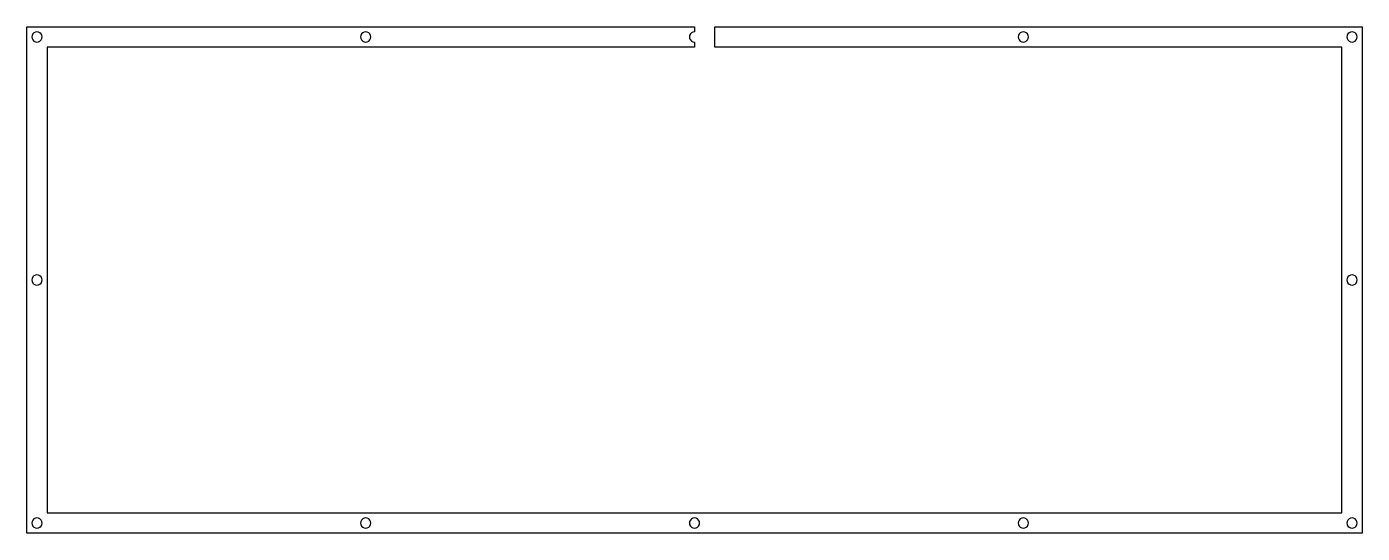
# Model space of a CAD drawing. Extents: x 0 to 392, y 0 to 149.
import ezdxf

# ---------------------------------------------------------------- set-up
doc = ezdxf.new("R2010")
doc.units = 0
doc.layers.get('0').update_dxf_attribs({"linetype": 'CONTINUOUS'})

msp = doc.modelspace()

# ---------------------------------------------------------------- linework, layer by layer
at = {"color": 0}
for p, q in [((0.09508, 0.19017), (0.09508, 148.777)), ((0.09508, 148.777), (195.832, 148.777)), ((195.832, 148.777), (195.832, 147.278)), ((201.832, 142.777), (201.832, 148.777)), ((201.832, 148.777), (391.569, 148.777)), ((391.569, 148.777), (391.569, 0.19017)), ((1.66743, 146.242), (1.59301, 145.777)), ((1.59301, 145.777), (1.66743, 145.314)), ((1.88102, 146.659), (1.66743, 146.242)), ((1.66743, 145.314), (1.88102, 144.896)), ((2.21313, 146.991), (1.88102, 146.659)), ((1.88102, 144.896), (2.21313, 144.564)), ((2.63067, 147.205), (2.21313, 146.991)), ((3.09507, 147.278), (2.63067, 147.205)), ((3.55808, 147.205), (3.09507, 147.278)), ((3.97563, 146.991), (3.55808, 147.205)), ((4.30773, 146.659), (3.97563, 146.991)), ((3.97563, 144.564), (4.30773, 144.896)), ((4.51997, 146.242), (4.30773, 146.659)), ((4.30773, 144.896), (4.51997, 145.314)), ((4.59437, 145.777), (4.51997, 146.242)), ((4.51997, 145.314), (4.59437, 145.777)), ((98.0362, 146.242), (97.9632, 145.777)), ((97.9632, 145.777), (98.0362, 145.314)), ((98.25, 146.659), (98.0362, 146.242)), ((98.0362, 145.314), (98.25, 144.896)), ((98.582, 146.991), (98.25, 146.659)), ((98.25, 144.896), (98.582, 144.564)), ((98.9997, 147.205), (98.582, 146.991)), ((99.4639, 147.278), (98.9997, 147.205)), ((99.9271, 147.205), (99.4639, 147.278)), ((100.344, 146.991), (99.9271, 147.205)), ((100.677, 146.659), (100.344, 146.991)), ((100.344, 144.564), (100.677, 144.896)), ((100.889, 146.242), (100.677, 146.659)), ((100.677, 144.896), (100.889, 145.314)), ((100.963, 145.777), (100.889, 146.242)), ((100.889, 145.314), (100.963, 145.777)), ((194.405, 146.242), (194.332, 145.777)), ((194.332, 145.777), (194.405, 145.314)), ((194.619, 146.659), (194.405, 146.242)), ((194.405, 145.314), (194.619, 144.896)), ((194.951, 146.991), (194.619, 146.659)), ((194.619, 144.896), (194.951, 144.564)), ((195.369, 147.205), (194.951, 146.991)), ((195.832, 147.278), (195.369, 147.205)), ((290.774, 146.242), (290.701, 145.777)), ((290.701, 145.777), (290.774, 145.314)), ((290.988, 146.659), (290.774, 146.242)), ((290.774, 145.314), (290.988, 144.896)), ((291.32, 146.991), (290.988, 146.659)), ((290.988, 144.896), (291.32, 144.564)), ((291.738, 147.205), (291.32, 146.991)), ((292.202, 147.278), (291.738, 147.205)), ((292.665, 147.205), (292.202, 147.278)), ((293.082, 146.991), (292.665, 147.205)), ((293.415, 146.659), (293.082, 146.991)), ((293.082, 144.564), (293.415, 144.896)), ((293.627, 146.242), (293.415, 146.659)), ((293.415, 144.896), (293.627, 145.314)), ((293.701, 145.777), (293.627, 146.242)), ((293.627, 145.314), (293.701, 145.777)), ((387.142, 146.242), (387.071, 145.777)), ((387.071, 145.777), (387.142, 145.314)), ((387.357, 146.659), (387.142, 146.242)), ((387.142, 145.314), (387.357, 144.896)), ((387.689, 146.991), (387.357, 146.659)), ((387.357, 144.896), (387.689, 144.564)), ((388.105, 147.205), (387.689, 146.991)), ((388.571, 147.278), (388.105, 147.205)), ((389.033, 147.205), (388.571, 147.278)), ((389.453, 146.991), (389.033, 147.205)), ((389.784, 146.659), (389.453, 146.991)), ((389.453, 144.564), (389.784, 144.896)), ((389.996, 146.242), (389.784, 146.659)), ((389.784, 144.896), (389.996, 145.314)), ((390.07, 145.777), (389.996, 146.242)), ((389.996, 145.314), (390.07, 145.777)), ((2.21313, 144.564), (2.63067, 144.352)), ((2.63067, 144.352), (3.09507, 144.278)), ((3.09507, 144.278), (3.55808, 144.352)), ((3.55808, 144.352), (3.97563, 144.564)), ((195.832, 142.777), (6.09505, 142.777)), ((6.09505, 142.777), (6.09505, 6.19016)), ((98.582, 144.564), (98.9997, 144.352)), ((98.9997, 144.352), (99.4639, 144.278)), ((99.4639, 144.278), (99.9271, 144.352)), ((99.9271, 144.352), (100.344, 144.564)), ((194.951, 144.564), (195.369, 144.352)), ((195.369, 144.352), (195.832, 144.278)), ((195.832, 144.278), (195.832, 142.777)), ((385.572, 142.777), (201.832, 142.777)), ((291.32, 144.564), (291.738, 144.352)), ((291.738, 144.352), (292.202, 144.278)), ((292.202, 144.278), (292.665, 144.352)), ((292.665, 144.352), (293.082, 144.564)), ((385.572, 6.19016), (385.572, 142.777)), ((387.689, 144.564), (388.105, 144.352)), ((388.105, 144.352), (388.571, 144.278)), ((388.571, 144.278), (389.033, 144.352)), ((389.033, 144.352), (389.453, 144.564)), ((1.66743, 74.9473), (1.59301, 74.4844)), ((1.59301, 74.4844), (1.66743, 74.0212)), ((1.88102, 75.3664), (1.66743, 74.9473)), ((2.21313, 75.6984), (1.88102, 75.3664)), ((2.63067, 75.9107), (2.21313, 75.6984)), ((3.09507, 75.9837), (2.63067, 75.9107)), ((3.55808, 75.9107), (3.09507, 75.9837)), ((3.97563, 75.6984), (3.55808, 75.9107)), ((4.30773, 75.3664), (3.97563, 75.6984)), ((4.51997, 74.9473), (4.30773, 75.3664)), ((4.59437, 74.4844), (4.51997, 74.9473)), ((4.51997, 74.0212), (4.59437, 74.4844)), ((387.142, 74.9473), (387.071, 74.4844)), ((387.071, 74.4844), (387.142, 74.0212)), ((387.357, 75.3664), (387.142, 74.9473)), ((387.689, 75.6984), (387.357, 75.3664)), ((388.105, 75.9107), (387.689, 75.6984)), ((388.571, 75.9837), (388.105, 75.9107)), ((389.033, 75.9107), (388.571, 75.9837)), ((389.453, 75.6984), (389.033, 75.9107)), ((389.784, 75.3664), (389.453, 75.6984)), ((389.996, 74.9473), (389.784, 75.3664)), ((390.07, 74.4844), (389.996, 74.9473)), ((389.996, 74.0212), (390.07, 74.4844)), ((1.66743, 74.0212), (1.88102, 73.6025)), ((1.88102, 73.6025), (2.21313, 73.2702)), ((2.21313, 73.2702), (2.63067, 73.0582)), ((2.63067, 73.0582), (3.09507, 72.9837)), ((3.09507, 72.9837), (3.55808, 73.0582)), ((3.55808, 73.0582), (3.97563, 73.2702)), ((3.97563, 73.2702), (4.30773, 73.6025)), ((4.30773, 73.6025), (4.51997, 74.0212)), ((387.142, 74.0212), (387.357, 73.6025)), ((387.357, 73.6025), (387.689, 73.2702)), ((387.689, 73.2702), (388.105, 73.0582)), ((388.105, 73.0582), (388.571, 72.9837)), ((388.571, 72.9837), (389.033, 73.0582)), ((389.033, 73.0582), (389.453, 73.2702)), ((389.453, 73.2702), (389.784, 73.6025)), ((389.784, 73.6025), (389.996, 74.0212)), ((1.88102, 4.07211), (1.66743, 3.65319)), ((2.21313, 4.40422), (1.88102, 4.07211)), ((2.63067, 4.61641), (2.21313, 4.40422)), ((3.09507, 4.68948), (2.63067, 4.61641)), ((3.55808, 4.61641), (3.09507, 4.68948)), ((3.97563, 4.40422), (3.55808, 4.61641)), ((4.30773, 4.07211), (3.97563, 4.40422)), ((4.51997, 3.65319), (4.30773, 4.07211)), ((6.09505, 6.19016), (385.572, 6.19016)), ((98.25, 4.07211), (98.0362, 3.65319)), ((98.582, 4.40422), (98.25, 4.07211)), ((98.9997, 4.61641), (98.582, 4.40422)), ((99.4639, 4.68948), (98.9997, 4.61641)), ((99.9271, 4.61641), (99.4639, 4.68948)), ((100.344, 4.40422), (99.9271, 4.61641)), ((100.677, 4.07211), (100.344, 4.40422)), ((100.889, 3.65319), (100.677, 4.07211)), ((194.619, 4.07211), (194.405, 3.65319)), ((194.951, 4.40422), (194.619, 4.07211)), ((195.369, 4.61641), (194.951, 4.40422)), ((195.833, 4.68948), (195.369, 4.61641)), ((196.296, 4.61641), (195.833, 4.68948)), ((196.713, 4.40422), (196.296, 4.61641)), ((197.046, 4.07211), (196.713, 4.40422)), ((197.258, 3.65319), (197.046, 4.07211)), ((290.988, 4.07211), (290.774, 3.65319)), ((291.32, 4.40422), (290.988, 4.07211)), ((291.738, 4.61641), (291.32, 4.40422)), ((292.202, 4.68948), (291.738, 4.61641)), ((292.665, 4.61641), (292.202, 4.68948)), ((293.082, 4.40422), (292.665, 4.61641)), ((293.415, 4.07211), (293.082, 4.40422)), ((293.627, 3.65319), (293.415, 4.07211)), ((387.357, 4.07211), (387.142, 3.65319)), ((387.689, 4.40422), (387.357, 4.07211)), ((388.105, 4.61641), (387.689, 4.40422)), ((388.571, 4.68948), (388.105, 4.61641)), ((389.033, 4.61641), (388.571, 4.68948)), ((389.453, 4.40422), (389.033, 4.61641)), ((389.784, 4.07211), (389.453, 4.40422)), ((389.996, 3.65319), (389.784, 4.07211)), ((391.569, 0.19017), (0.09508, 0.19017)), ((1.66743, 3.65319), (1.59301, 3.19016)), ((1.59301, 3.19016), (1.66743, 2.72576)), ((1.66743, 2.72576), (1.88102, 2.30821)), ((1.88102, 2.30821), (2.21313, 1.97611)), ((2.21313, 1.97611), (2.63067, 1.76251)), ((2.63067, 1.76251), (3.09507, 1.68947)), ((3.09507, 1.68947), (3.55808, 1.76251)), ((3.55808, 1.76251), (3.97563, 1.97611)), ((3.97563, 1.97611), (4.30773, 2.30821)), ((4.30773, 2.30821), (4.51997, 2.72576)), ((4.59437, 3.19016), (4.51997, 3.65319)), ((4.51997, 2.72576), (4.59437, 3.19016)), ((98.0362, 3.65319), (97.9632, 3.19016)), ((97.9632, 3.19016), (98.0362, 2.72576)), ((98.0362, 2.72576), (98.25, 2.30821)), ((98.25, 2.30821), (98.582, 1.97611)), ((98.582, 1.97611), (98.9997, 1.76251)), ((98.9997, 1.76251), (99.4639, 1.68947)), ((99.4639, 1.68947), (99.9271, 1.76251)), ((99.9271, 1.76251), (100.344, 1.97611)), ((100.344, 1.97611), (100.677, 2.30821)), ((100.677, 2.30821), (100.889, 2.72576)), ((100.963, 3.19016), (100.889, 3.65319)), ((100.889, 2.72576), (100.963, 3.19016)), ((194.405, 3.65319), (194.332, 3.19016)), ((194.332, 3.19016), (194.405, 2.72576)), ((194.405, 2.72576), (194.619, 2.30821)), ((194.619, 2.30821), (194.951, 1.97611)), ((194.951, 1.97611), (195.369, 1.76251)), ((195.369, 1.76251), (195.833, 1.68947)), ((195.833, 1.68947), (196.296, 1.76251)), ((196.296, 1.76251), (196.713, 1.97611)), ((196.713, 1.97611), (197.046, 2.30821)), ((197.046, 2.30821), (197.258, 2.72576)), ((197.332, 3.19016), (197.258, 3.65319)), ((197.258, 2.72576), (197.332, 3.19016)), ((290.774, 3.65319), (290.701, 3.19016)), ((290.701, 3.19016), (290.774, 2.72576)), ((290.774, 2.72576), (290.988, 2.30821)), ((290.988, 2.30821), (291.32, 1.97611)), ((291.32, 1.97611), (291.738, 1.76251)), ((291.738, 1.76251), (292.202, 1.68947)), ((292.202, 1.68947), (292.665, 1.76251)), ((292.665, 1.76251), (293.082, 1.97611)), ((293.082, 1.97611), (293.415, 2.30821)), ((293.415, 2.30821), (293.627, 2.72576)), ((293.701, 3.19016), (293.627, 3.65319)), ((293.627, 2.72576), (293.701, 3.19016)), ((387.142, 3.65319), (387.071, 3.19016)), ((387.071, 3.19016), (387.142, 2.72576)), ((387.142, 2.72576), (387.357, 2.30821)), ((387.357, 2.30821), (387.689, 1.97611)), ((387.689, 1.97611), (388.105, 1.76251)), ((388.105, 1.76251), (388.571, 1.68947)), ((388.571, 1.68947), (389.033, 1.76251)), ((389.033, 1.76251), (389.453, 1.97611)), ((389.453, 1.97611), (389.784, 2.30821)), ((389.784, 2.30821), (389.996, 2.72576)), ((390.07, 3.19016), (389.996, 3.65319)), ((389.996, 2.72576), (390.07, 3.19016))]:
    msp.add_line(p, q, dxfattribs=at)

doc.saveas('drawing.dxf')
